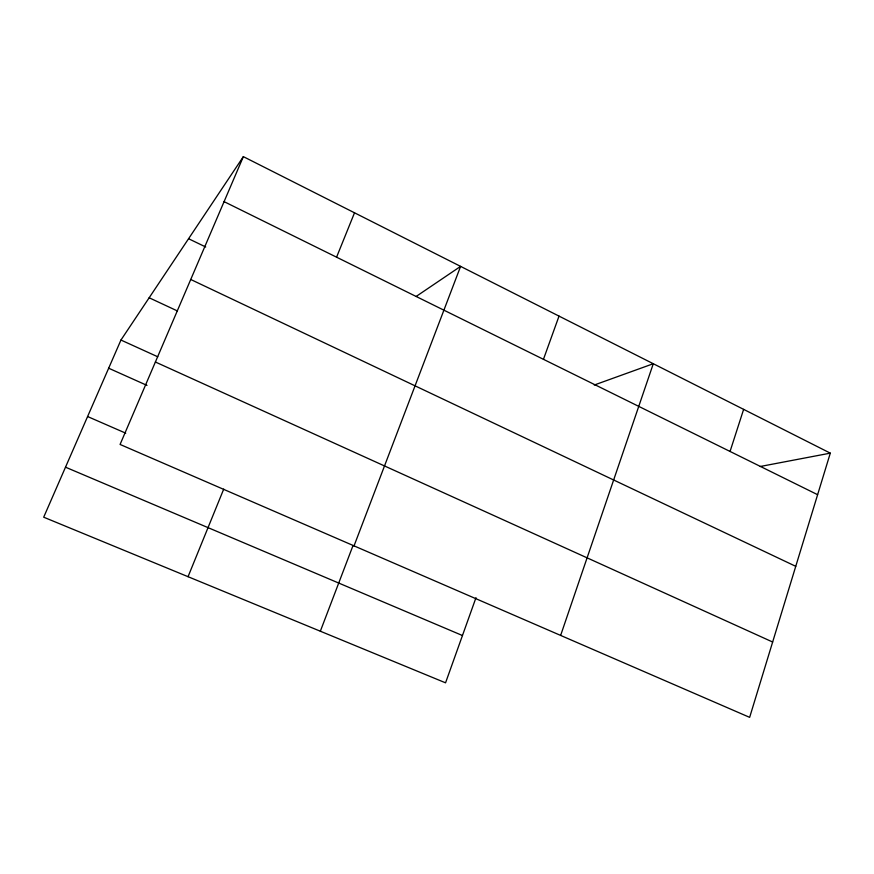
<?xml version="1.0" encoding="UTF-8"?>
<svg xmlns="http://www.w3.org/2000/svg" width="874" height="874" viewBox="0 0 874 874"><rect width="100%" height="100%" fill="white"/><g stroke="black" fill="none" stroke-linecap="round" stroke-linejoin="round"><path stroke-width="1.31" d="M830.3 453.147L749.652 717.357L120.077 444.451L243.354 156.643L830.3 453.147L760.26 466.487M730.052 451.454L743.632 409.36M560.638 635.42L653.293 363.726L594.254 385.03M475.991 597.663L445.554 682.823L43.7 517.2L120.951 340.041L243.354 156.643M543.453 359.323L559.032 316.104M320.343 631.214L353.041 545.496M354.036 545.868L460.598 266.384L416.079 296.494M336.577 257.185L354.516 212.797M188.052 576.698L223.722 489.101M65.506 467.186L462.466 635.529M87.597 416.537L125.736 433.176M108.671 368.216L146.996 385.39M120.951 340.041L157.768 356.789M155.397 362.011L772.649 642.019M149.159 297.772L177.367 310.926M190.74 279.483L795.755 566.33M188.576 238.722L205.718 246.992M224.083 201.643L817.616 494.684"/></g></svg>
